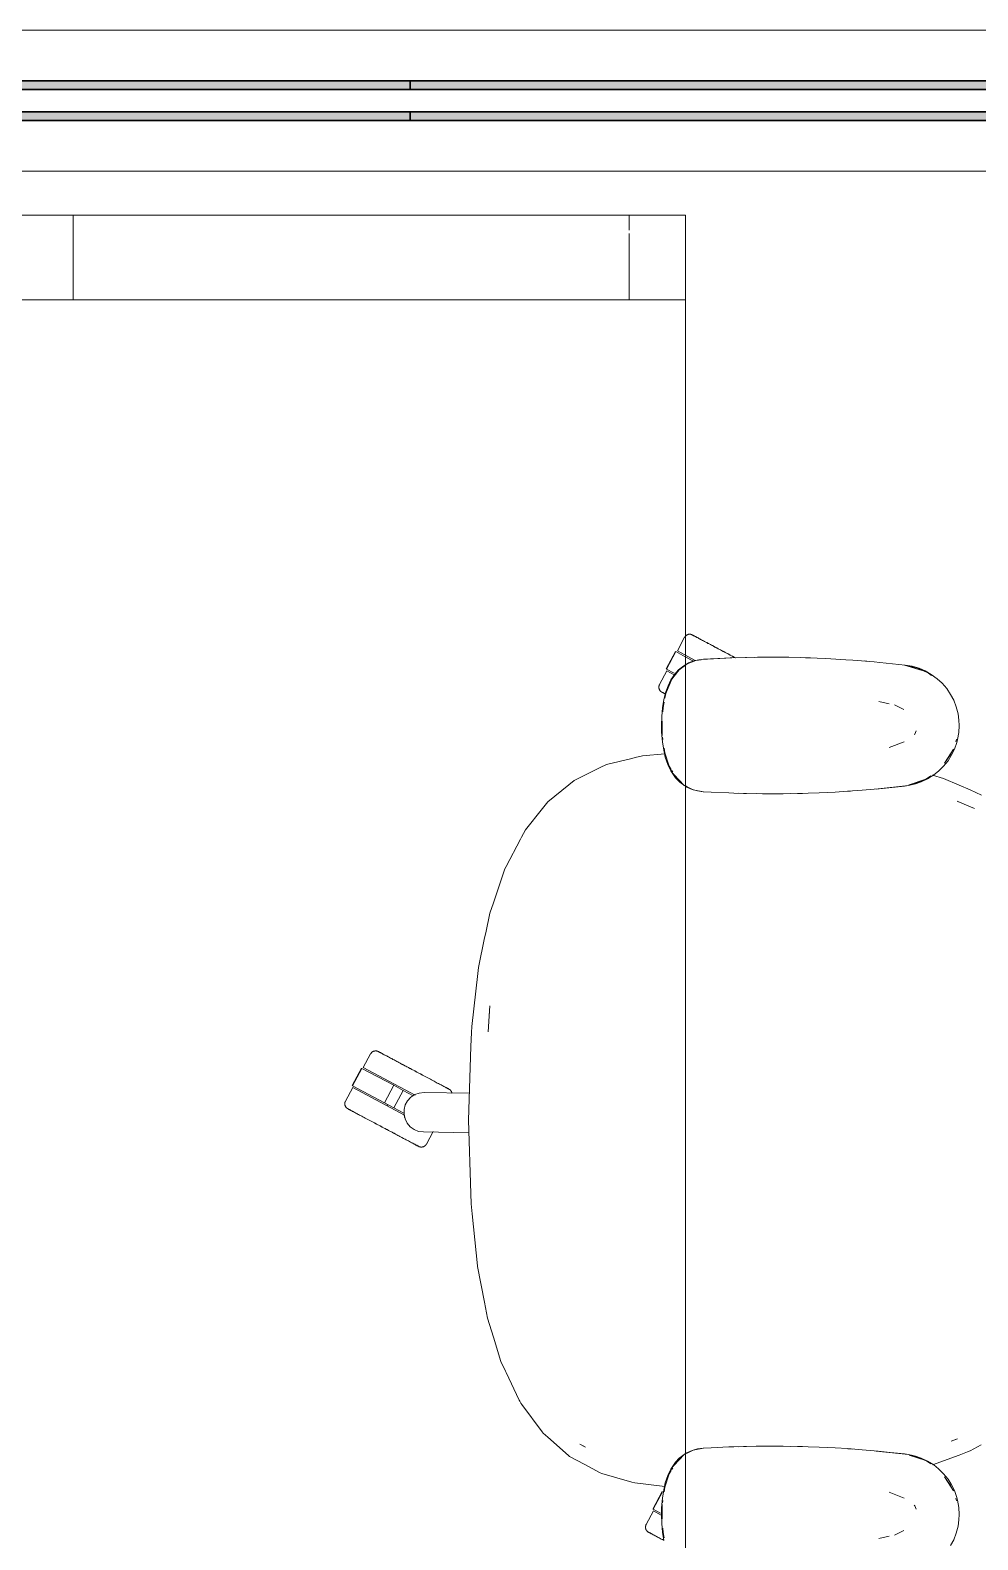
# Model space of a CAD drawing. Header units: millimetres. Extents: x 79795 to 317870, y -36033 to 97293.
# Drawn here: x 196081 to 196754, y 12536 to 13607 of the extents above; entities that cross this region are included whole.
import ezdxf

# ---------------------------------------------------------------- set-up
doc = ezdxf.new("R2010")
doc.units = ezdxf.units.MM
doc.header["$MEASUREMENT"] = 0
for name, color, linetype, lineweight in [('CSM-STL-XX-ZZ-M3-A-XXXX-00001_detached _19_04_21__rvt-1-Level 4$0$A-GLAZ-CURT', 7, 'CONTINUOUS', 9), ('CSM-STL-XX-ZZ-M3-A-XXXX-00001_detached _19_04_21__rvt-1-Level 4$0$A-GLAZ-CWMG', 7, 'CONTINUOUS', 9), ('G-IMPT', 8, 'CONTINUOUS', 9), ('I-FURN', 8, 'CONTINUOUS', 9)]:
    doc.layers.add(name, color=color, linetype=linetype, lineweight=lineweight)

msp = doc.modelspace()

# ---------------------------------------------------------------- hatches: boundary and pattern name
at = {"layer": 'CSM-STL-XX-ZZ-M3-A-XXXX-00001_detached _19_04_21__rvt-1-Level 4$0$A-GLAZ-CURT'}
h = msp.add_hatch(color=256, dxfattribs=at)
h.paths.add_polyline_path([(196350.8, 13543.3), (196350.8, 13549.3), (195500.8, 13549.3), (195500.8, 13543.3), (196313.7, 13543.3)], flags=0)
h.paths.add_polyline_path([(196350.8, 13565.3), (196350.8, 13571.3), (195500.8, 13571.3), (195500.8, 13565.3), (196313.7, 13565.3)], flags=0)
h = msp.add_hatch(color=256, dxfattribs=at)
h.paths.add_polyline_path([(196350.8, 13543.3), (197250.8, 13543.3), (197250.8, 13549.3), (196350.8, 13549.3)], flags=0)
h.paths.add_polyline_path([(197250.8, 13565.3), (197250.8, 13571.3), (196350.8, 13571.3), (196350.8, 13565.3), (196867.8, 13565.3)], flags=0)

# ---------------------------------------------------------------- linework, layer by layer
at = {"layer": 'CSM-STL-XX-ZZ-M3-A-XXXX-00001_detached _19_04_21__rvt-1-Level 4$0$A-GLAZ-CURT', "lineweight": 30}
for p, q in [((196350.8, 13571.3), (195500.8, 13571.3)), ((197250.8, 13571.3), (196350.8, 13571.3)), ((196350.8, 13571.3), (196350.8, 13565.3)), ((196350.8, 13565.3), (196350.8, 13571.3)), ((195500.8, 13565.3), (196350.8, 13565.3)), ((196350.8, 13565.3), (197250.8, 13565.3)), ((196350.8, 13549.3), (195500.8, 13549.3)), ((197250.8, 13549.3), (196350.8, 13549.3)), ((196350.8, 13549.3), (196350.8, 13543.3)), ((196350.8, 13543.3), (196350.8, 13549.3)), ((195500.8, 13543.3), (196350.8, 13543.3)), ((196350.8, 13543.3), (197250.8, 13543.3))]:
    msp.add_line(p, q, dxfattribs=at)
at = {"layer": 'CSM-STL-XX-ZZ-M3-A-XXXX-00001_detached _19_04_21__rvt-1-Level 4$0$A-GLAZ-CWMG'}
for p, q in [((196350.8, 13607.3), (195500.8, 13607.3)), ((197250.8, 13607.3), (196350.8, 13607.3)), ((196350.8, 13507.3), (195500.8, 13507.3)), ((197250.8, 13507.3), (196350.8, 13507.3))]:
    msp.add_line(p, q, dxfattribs=at)
at = {"layer": 'G-IMPT'}
for p, q in [((196553.5, 13159.9), (196547.3, 13157.5)), ((196548.3, 13158.2), (196552, 13159.6)), ((196553.3, 13160), (196552, 13159.6)), ((196553.3, 13160), (196555.7, 13160.4)), ((196553.5, 13159.9), (196557.3, 13160.5)), ((196557.4, 13160.7), (196555.7, 13160.4)), ((196577.9, 13161.7), (196557.4, 13160.7)), ((196579.1, 13161.7), (196557.4, 13160.7)), ((196557.4, 13160.7), (196559, 13160.8)), ((196579.1, 13161.7), (196559, 13160.8)), ((196599.3, 13162.2), (196577.9, 13161.7)), ((196589.5, 13162.1), (196577.9, 13161.7)), ((196577.9, 13161.7), (196579.1, 13161.7)), ((196599.3, 13162.2), (196579.1, 13161.7)), ((196589.5, 13162.1), (196608.7, 13162.3)), ((196619.5, 13162.2), (196589.5, 13162.1)), ((196599.3, 13162.2), (196589.5, 13162.1)), ((196597.3, 13162.2), (196595.4, 13162.1)), ((196599.3, 13162.2), (196597.3, 13162.2)), ((196619.5, 13162.2), (196599.3, 13162.2)), ((196619.5, 13162.2), (196608.7, 13162.3)), ((196619.5, 13162.2), (196627.9, 13162)), ((196639.7, 13161.6), (196627.9, 13162)), ((196632.9, 13161.9), (196631.4, 13161.9)), ((196634.8, 13161.8), (196632.9, 13161.9)), ((196639.7, 13161.6), (196645.7, 13161.4)), ((196659.9, 13160.5), (196645.7, 13161.4)), ((196664.9, 13160.2), (196659.9, 13160.5)), ((196664.9, 13160.2), (196680, 13159)), ((196673.1, 13159.6), (196674.8, 13159.4)), ((196680, 13159), (196684.1, 13158.6)), ((196535.8, 13146.1), (196538.5, 13150.1)), ((196541.7, 13153.4), (196536.5, 13146.6)), ((196538.5, 13150.1), (196541.2, 13153.2)), ((196544.9, 13156.2), (196541.2, 13153.2)), ((196546.1, 13156.6), (196541.7, 13153.4)), ((196546.1, 13156.9), (196544.9, 13156.2)), ((196548.3, 13158.2), (196546.1, 13156.9)), ((196547.3, 13157.5), (196546.1, 13156.6)), ((196684.1, 13158.6), (196702.1, 13156.7)), ((196701.5, 13156.7), (196714, 13152.9)), ((196701.5, 13156.7), (196704.9, 13155.8)), ((196702.1, 13156.7), (196707.1, 13155.8)), ((196710.5, 13154.7), (196702.1, 13156.6)), ((196714, 13152.9), (196704.9, 13155.8)), ((196712, 13154.4), (196707.1, 13155.8)), ((196710.5, 13154.7), (196718.6, 13150.9)), ((196716.2, 13152.6), (196712, 13154.4)), ((196716.2, 13152.6), (196720.6, 13150)), ((196720.7, 13149.3), (196718.6, 13150.9)), ((196724.7, 13147), (196720.6, 13150)), ((196532.3, 13137.7), (196530.8, 13132.2)), ((196532.3, 13136.6), (196534.6, 13142.2)), ((196532.3, 13137.7), (196533.9, 13142)), ((196535.8, 13146.1), (196533.9, 13142)), ((196536.5, 13146.6), (196534.6, 13142.2)), ((196724.7, 13147), (196728.2, 13143.9)), ((196731.5, 13140), (196728.2, 13143.9)), ((196734.3, 13135.9), (196731.5, 13140)), ((196529.8, 13126.3), (196530.8, 13132.2)), ((196531, 13130.3), (196530.3, 13126.6)), ((196532.3, 13136.6), (196531.6, 13133.1)), ((196683.3, 13130.8), (196690.8, 13129.2)), ((196701.2, 13125.1), (196694.4, 13128.4)), ((196734.3, 13135.9), (196736.5, 13131.7)), ((196736.5, 13131.7), (196738.3, 13127)), ((196739.6, 13122.1), (196738.3, 13127)), ((196529.1, 13113.8), (196529.3, 13120.1)), ((196529.8, 13126.3), (196529.3, 13120.1)), ((196529.7, 13116.9), (196529.5, 13113.8)), ((196530.3, 13126.6), (196530.1, 13123.4)), ((196739.6, 13122.1), (196740.2, 13117.6)), ((196740.4, 13113.8), (196740.2, 13117.6)), ((196529.2, 13109.3), (196529.1, 13113.8)), ((196529.2, 13109.3), (196529.8, 13101.9)), ((196529.7, 13106.6), (196529.5, 13113.8)), ((196529.9, 13105.5), (196530.1, 13103.8)), ((196708.8, 13107.7), (196708.5, 13107.3)), ((196709.8, 13109.9), (196708.8, 13107.7)), ((196740.1, 13108.7), (196739.2, 13103.8)), ((196740.4, 13113.8), (196740.1, 13108.7)), ((196530.9, 13095.2), (196529.8, 13101.9)), ((196531.8, 13091.3), (196530.9, 13095.2)), ((196531, 13097.6), (196531.4, 13094.3)), ((196690.8, 13098.1), (196701.3, 13102.2)), ((196736.3, 13097), (196730, 13087)), ((196736.3, 13097), (196734.2, 13093.3)), ((196737, 13096.9), (196734.7, 13092.4)), ((196737, 13096.9), (196738.7, 13101.7)), ((196737.9, 13102.1), (196738.5, 13104.1)), ((196739.2, 13103.8), (196738.7, 13101.7)), ((196485.7, 13083.9), (196474.2, 13078.2)), ((196485.7, 13083.9), (196490.1, 13086)), ((196490.1, 13086), (196508, 13090.4)), ((196508, 13090.4), (196510.4, 13091)), ((196515.7, 13092.3), (196510.4, 13091)), ((196531.6, 13093.7), (196515.7, 13092.3)), ((196531.4, 13094.3), (196534.5, 13085)), ((196531.8, 13091.3), (196533.6, 13086.2)), ((196533.6, 13086.2), (196535.8, 13081.5)), ((196534.5, 13085), (196535.9, 13082.5)), ((196729.3, 13084.8), (196725.7, 13081.3)), ((196729.3, 13084.8), (196732.5, 13088.8)), ((196734.2, 13093.3), (196730, 13087)), ((196734.7, 13092.4), (196732.5, 13088.8)), ((196463.4, 13071.7), (196467.1, 13074.7)), ((196467.1, 13074.7), (196474.2, 13078.2)), ((196535.8, 13081.5), (196536.6, 13080.2)), ((196536.2, 13082), (196537.1, 13080.6)), ((196539, 13076.7), (196536.6, 13080.2)), ((196537.5, 13079.8), (196539.4, 13076.7)), ((196538.2, 13078.7), (196545.1, 13071.3)), ((196538.2, 13078.7), (196539.5, 13077.3)), ((196541.9, 13073.7), (196539, 13076.7)), ((196539.4, 13076.7), (196545.1, 13071.3)), ((196539.6, 13077.1), (196542.7, 13073.6)), ((196541.9, 13073.7), (196543.2, 13072.5)), ((196545.1, 13071.3), (196542.7, 13073.6)), ((196716.7, 13075.6), (196704.9, 13071.7)), ((196714, 13074.7), (196704.9, 13071.7)), ((196707.5, 13071.9), (196715.7, 13075.1)), ((196713.5, 13073.8), (196709.3, 13072.3)), ((196718, 13075.9), (196713.5, 13073.8)), ((196716.7, 13075.6), (196714, 13074.7)), ((196716.7, 13075.6), (196720.3, 13078)), ((196718, 13075.9), (196722.4, 13078.7)), ((196729.2, 13076.2), (196721.4, 13078.5)), ((196725.7, 13081.3), (196722.4, 13078.7)), ((196729.2, 13076.2), (196740.3, 13071.4)), ((196463.4, 13071.7), (196448.5, 13059.5)), ((196546.1, 13070.6), (196543.2, 13072.5)), ((196547.4, 13070.2), (196546.1, 13070.9)), ((196546.5, 13070.3), (196550.8, 13068.3)), ((196547.4, 13070.2), (196551.6, 13068.1)), ((196554.7, 13067.3), (196550.8, 13068.3)), ((196551.6, 13068.1), (196559, 13066.8)), ((196558.7, 13066.8), (196554.7, 13067.3)), ((196564.4, 13066.5), (196558.7, 13066.8)), ((196564.4, 13066.5), (196577, 13065.9)), ((196580.5, 13065.8), (196577, 13065.9)), ((196596.2, 13065.4), (196580.5, 13065.8)), ((196583.9, 13065.7), (196587.2, 13065.5)), ((196589.5, 13065.5), (196587.2, 13065.5)), ((196596.2, 13065.4), (196600.7, 13065.3)), ((196600.7, 13065.3), (196615.4, 13065.3)), ((196620.9, 13065.4), (196615.4, 13065.3)), ((196620.9, 13065.4), (196633.2, 13065.7)), ((196627.7, 13065.5), (196625.6, 13065.5)), ((196629.3, 13065.6), (196627.7, 13065.5)), ((196641.1, 13066), (196633.2, 13065.7)), ((196641.1, 13066), (196652.4, 13066.5)), ((196661.2, 13067.1), (196652.4, 13066.5)), ((196661.2, 13067.1), (196671.5, 13067.8)), ((196663.3, 13067.2), (196661.4, 13067.1)), ((196663.3, 13067.2), (196664.7, 13067.4)), ((196682.9, 13068.8), (196671.5, 13067.8)), ((196704.4, 13071.2), (196681.4, 13068.7)), ((196681.4, 13068.7), (196701.5, 13070.8)), ((196704.4, 13071.2), (196682.9, 13068.8)), ((196704.4, 13071.2), (196701.5, 13070.8)), ((196704.4, 13071.2), (196709.3, 13072.3)), ((196704.4, 13071.4), (196707.5, 13071.9)), ((196740.3, 13071.4), (196748.2, 13068)), ((196748.2, 13068), (196756.3, 13064.4)), ((196432.5, 13039.7), (196444.7, 13054.9)), ((196448.5, 13059.5), (196444.7, 13054.9)), ((196739.1, 13060), (196739.4, 13059.8)), ((196751.2, 13054.9), (196739.4, 13059.8)), ((196429.1, 13033.2), (196418.8, 13013.7)), ((196429.1, 13033.2), (196429.8, 13034.6)), ((196432.5, 13039.7), (196429.8, 13034.6)), ((196409.8, 12988), (196417.9, 13012.1)), ((196418.8, 13013.7), (196417.9, 13012.1)), ((196409.8, 12988), (196407.2, 12980.5)), ((196404.4, 12966.7), (196407.2, 12980.5)), ((196403.6, 12963), (196404.4, 12966.7)), ((196403.6, 12963), (196399.3, 12942.1)), ((196394.6, 12900.2), (196398.8, 12937.7)), ((196399.3, 12942.1), (196398.8, 12937.7)), ((196406, 12896.4), (196407.3, 12914.7)), ((196407.3, 12914.7), (196406.7, 12907.7)), ((196406, 12896.4), (196406.7, 12907.7)), ((196393.8, 12885.9), (196394.2, 12895.9)), ((196394.6, 12900.2), (196394.2, 12895.9)), ((196393.8, 12885.9), (196392.1, 12833.7)), ((196392.1, 12833.7), (196393.7, 12781.6)), ((196393.7, 12781.6), (196394, 12774.3)), ((196394.7, 12767.2), (196394, 12774.3)), ((196398.5, 12730.3), (196394.7, 12767.2)), ((196398.5, 12730.3), (196398.6, 12729.8)), ((196403.5, 12704.4), (196398.6, 12729.8)), ((196403.5, 12704.4), (196404.2, 12700.7)), ((196405.6, 12693.1), (196404.2, 12700.7)), ((196409.8, 12679.5), (196405.6, 12693.1)), ((196415.2, 12662.3), (196409.8, 12679.5)), ((196415.2, 12662.3), (196418.3, 12655.5)), ((196418.8, 12654.6), (196418.3, 12655.5)), ((196428, 12634.9), (196418.8, 12654.6)), ((196428, 12634.9), (196428.5, 12634.2)), ((196429.4, 12632.7), (196428.5, 12634.2)), ((196429.9, 12631.9), (196429.4, 12632.7)), ((196429.9, 12631.9), (196444.4, 12612.4)), ((196444.4, 12612.4), (196445.2, 12611.4)), ((196448.4, 12608.6), (196445.2, 12611.4)), ((196448.4, 12608.6), (196463.2, 12595.5)), ((196471.2, 12603.6), (196475.1, 12601.6)), ((196471.2, 12603.6), (196473.5, 12602.4)), ((196473.5, 12602.4), (196475.1, 12601.6)), ((196564.4, 12601.1), (196577, 12601.7)), ((196580.5, 12601.8), (196577, 12601.7)), ((196596.2, 12602.2), (196580.5, 12601.8)), ((196583.9, 12601.8), (196587.2, 12602)), ((196589.5, 12602), (196587.2, 12602)), ((196596.2, 12602.2), (196600.7, 12602.2)), ((196600.7, 12602.2), (196615.4, 12602.2)), ((196620.9, 12602.1), (196615.4, 12602.2)), ((196620.9, 12602.1), (196633.2, 12601.8)), ((196627.7, 12602), (196625.6, 12602)), ((196629.3, 12601.9), (196627.7, 12602)), ((196641.1, 12601.6), (196633.2, 12601.8)), ((196739.1, 12607.5), (196734.6, 12605.9)), ((196734.6, 12605.9), (196738.5, 12607.3)), ((196739.1, 12607.5), (196738.5, 12607.3)), ((196756, 12603.2), (196748.1, 12599)), ((196463.2, 12595.5), (196463.9, 12594.9)), ((196474.3, 12589.4), (196463.9, 12594.9)), ((196537.5, 12587.7), (196539.4, 12590.9)), ((196538.2, 12588.8), (196545.1, 12596.2)), ((196541.9, 12593.9), (196539, 12590.8)), ((196539.4, 12590.9), (196545.1, 12596.2)), ((196539.6, 12590.4), (196542.7, 12594)), ((196541.9, 12593.9), (196543.2, 12595)), ((196545.1, 12596.2), (196542.7, 12594)), ((196546.1, 12597), (196543.2, 12595)), ((196547.4, 12597.3), (196546.1, 12596.7)), ((196546.5, 12597.2), (196550.8, 12599.2)), ((196547.4, 12597.3), (196551.6, 12599.4)), ((196554.7, 12600.3), (196550.8, 12599.2)), ((196551.6, 12599.4), (196559, 12600.8)), ((196558.7, 12600.8), (196554.7, 12600.3)), ((196564.4, 12601.1), (196558.7, 12600.8)), ((196641.1, 12601.6), (196652.4, 12601)), ((196661.2, 12600.5), (196652.4, 12601)), ((196661.2, 12600.5), (196671.5, 12599.7)), ((196663.3, 12600.3), (196661.4, 12600.4)), ((196663.3, 12600.3), (196664.7, 12600.2)), ((196682.9, 12598.7), (196671.5, 12599.7)), ((196704.4, 12596.4), (196681.4, 12598.8)), ((196681.4, 12598.8), (196701.5, 12596.7)), ((196704.4, 12596.4), (196682.9, 12598.7)), ((196704.4, 12596.4), (196701.5, 12596.7)), ((196704.4, 12596.4), (196709.3, 12595.2)), ((196704.4, 12596.2), (196707.5, 12595.6)), ((196716.7, 12592), (196704.9, 12595.8)), ((196714, 12592.9), (196704.9, 12595.8)), ((196707.5, 12595.6), (196715.7, 12592.4)), ((196713.5, 12593.8), (196709.3, 12595.2)), ((196718, 12591.6), (196713.5, 12593.8)), ((196716.7, 12592), (196714, 12592.9)), ((196716.7, 12592), (196720.3, 12589.6)), ((196718, 12591.6), (196722.4, 12588.9)), ((196721.5, 12589), (196740.4, 12595.9)), ((196740.4, 12595.9), (196746.4, 12598.1)), ((196748.1, 12599), (196746.4, 12598.1)), ((196485.5, 12583.4), (196474.3, 12589.4)), ((196486.7, 12582.8), (196485.5, 12583.4)), ((196508, 12576.7), (196486.7, 12582.8)), ((196531.4, 12573.2), (196534.5, 12582.6)), ((196531.8, 12576.3), (196533.6, 12581.4)), ((196533.6, 12581.4), (196535.8, 12586)), ((196534.5, 12582.6), (196535.9, 12585)), ((196535.8, 12586), (196536.6, 12587.4)), ((196536.2, 12585.5), (196537.1, 12586.9)), ((196539, 12590.8), (196536.6, 12587.4)), ((196538.2, 12588.8), (196539.5, 12590.3)), ((196725.7, 12586.2), (196722.4, 12588.9)), ((196729.3, 12582.7), (196725.7, 12586.2)), ((196729.3, 12582.7), (196732.5, 12578.7)), ((196736.3, 12570.6), (196730, 12580.5)), ((196734.2, 12574.2), (196730, 12580.5)), ((196508, 12576.7), (196510.3, 12576.1)), ((196531.5, 12573.7), (196510.3, 12576.1)), ((196530.9, 12572.4), (196529.8, 12565.6)), ((196531.8, 12576.3), (196530.9, 12572.4)), ((196531, 12569.9), (196531.4, 12573.2)), ((196690.8, 12569.5), (196701.3, 12565.3)), ((196734.7, 12575.2), (196732.5, 12578.7)), ((196736.3, 12570.6), (196734.2, 12574.2)), ((196737, 12570.7), (196734.7, 12575.2)), ((196737, 12570.7), (196738.7, 12565.9)), ((196529.2, 12558.3), (196529.8, 12565.6)), ((196529.7, 12560.9), (196529.5, 12553.8)), ((196529.9, 12562.1), (196530.1, 12563.7)), ((196708.8, 12559.8), (196708.5, 12560.3)), ((196709.8, 12557.6), (196708.8, 12559.8)), ((196737.9, 12565.4), (196738.5, 12563.4)), ((196739.2, 12563.8), (196738.7, 12565.9)), ((196740.1, 12558.8), (196739.2, 12563.8)), ((196740.4, 12553.8), (196740.1, 12558.8)), ((196529.2, 12558.3), (196529.1, 12553.8)), ((196529.1, 12553.8), (196529.3, 12547.4)), ((196529.7, 12550.7), (196529.5, 12553.8)), ((196739.6, 12545.4), (196740.2, 12549.9)), ((196740.4, 12553.8), (196740.2, 12549.9)), ((196529.8, 12541.3), (196529.3, 12547.4)), ((196529.8, 12541.3), (196530.8, 12535.3)), ((196530.3, 12540.9), (196530.1, 12544.1)), ((196531, 12537.2), (196530.3, 12540.9)), ((196683.3, 12536.8), (196690.8, 12538.4)), ((196701.2, 12542.4), (196694.4, 12539.1)), ((196736.5, 12535.8), (196738.3, 12540.5)), ((196739.6, 12545.4), (196738.3, 12540.5)), ((196734.3, 12531.7), (196736.5, 12535.8))]:
    msp.add_line(p, q, dxfattribs=at)
at = {"layer": 'I-FURN'}
for p, q in [((196506.1, 13476), (194986.1, 13476)), ((196546.1, 13476), (195746.1, 13476)), ((195746.1, 13476), (196546.1, 13476)), ((195981.1, 13476), (196111.5, 13476)), ((196111.5, 13476), (196546.1, 13476)), ((196111.5, 13416), (196111.5, 13476)), ((196111.5, 13416), (196111.5, 13476)), ((196546.1, 13476), (196506.1, 13476)), ((196506.1, 13465.4), (196506.1, 13476)), ((196506.1, 13465.4), (196506.1, 13476)), ((196546.1, 13416), (196546.1, 13476)), ((196546.1, 13416), (196546.1, 13476)), ((196546.1, 12076), (196546.1, 13476)), ((196546.1, 13476), (196546.1, 12076)), ((196506.1, 13416), (196506.1, 13463.1)), ((196506.1, 13416), (196506.1, 13463.1)), ((194986.1, 13416), (196506.1, 13416)), ((196111.5, 13416), (195981.1, 13416)), ((196546.1, 13416), (196111.5, 13416)), ((196506.1, 13416), (196546.1, 13416)), ((196545.5, 13176.4), (196540.4, 13166.7)), ((196545.5, 13176.4), (196545.6, 13176.5)), ((196545.6, 13176.5), (196545.7, 13176.7)), ((196545.7, 13176.7), (196545.8, 13176.8)), ((196545.8, 13176.8), (196545.9, 13176.9)), ((196545.9, 13176.9), (196546, 13177.1)), ((196546, 13177.1), (196546.1, 13177.2)), ((196546.1, 13177.2), (196546.2, 13177.3)), ((196546.2, 13177.3), (196546.3, 13177.4)), ((196546.3, 13177.4), (196546.4, 13177.5)), ((196546.4, 13177.5), (196546.5, 13177.6)), ((196546.5, 13177.6), (196546.7, 13177.7)), ((196546.7, 13177.7), (196546.8, 13177.8)), ((196546.8, 13177.8), (196546.9, 13177.9)), ((196546.9, 13177.9), (196547.1, 13178)), ((196547.1, 13178), (196547.2, 13178.1)), ((196547.2, 13178.1), (196547.4, 13178.2)), ((196547.4, 13178.2), (196547.5, 13178.2)), ((196547.5, 13178.2), (196547.7, 13178.3)), ((196547.7, 13178.3), (196547.8, 13178.3)), ((196547.8, 13178.3), (196548, 13178.4)), ((196548, 13178.4), (196548.1, 13178.4)), ((196548.1, 13178.4), (196548.3, 13178.5)), ((196548.3, 13178.5), (196548.4, 13178.5)), ((196548.4, 13178.5), (196548.6, 13178.5)), ((196548.6, 13178.5), (196548.8, 13178.5)), ((196548.8, 13178.5), (196548.9, 13178.5)), ((196548.9, 13178.5), (196549.1, 13178.5)), ((196549.1, 13178.5), (196549.2, 13178.5)), ((196549.2, 13178.5), (196549.4, 13178.5)), ((196549.4, 13178.5), (196549.6, 13178.5)), ((196549.6, 13178.5), (196549.7, 13178.5)), ((196549.7, 13178.5), (196549.9, 13178.5)), ((196549.9, 13178.5), (196550, 13178.4)), ((196550, 13178.4), (196550.2, 13178.4)), ((196550.2, 13178.4), (196550.3, 13178.3)), ((196550.3, 13178.3), (196550.5, 13178.3)), ((196550.5, 13178.3), (196550.6, 13178.2)), ((196550.6, 13178.2), (196550.8, 13178.2)), ((196550.8, 13178.2), (196550.9, 13178.1)), ((196550.9, 13178.1), (196551, 13178.1)), ((196551, 13178.1), (196551, 13178.1)), ((196551, 13178.1), (196551.1, 13178)), ((196551, 13178), (196551, 13178.1)), ((196551, 13178.1), (196551, 13178.1)), ((196551.1, 13178), (196551, 13178)), ((196551.1, 13178), (196551.2, 13178)), ((196551.2, 13177.9), (196551.1, 13178)), ((196551.2, 13178), (196551.3, 13177.9)), ((196551.4, 13177.8), (196551.2, 13177.9)), ((196551.3, 13177.9), (196551.5, 13177.8)), ((196551.6, 13177.7), (196551.4, 13177.8)), ((196551.5, 13177.8), (196551.7, 13177.7)), ((196551.8, 13177.6), (196551.6, 13177.7)), ((196551.7, 13177.7), (196552, 13177.5)), ((196552.1, 13177.5), (196551.8, 13177.6)), ((196552, 13177.5), (196552.3, 13177.4)), ((196552.4, 13177.3), (196552.1, 13177.5)), ((196552.3, 13177.4), (196552.6, 13177.2)), ((196552.8, 13177.1), (196552.4, 13177.3)), ((196552.6, 13177.2), (196553, 13177)), ((196553.2, 13176.9), (196552.8, 13177.1)), ((196553, 13177), (196553.4, 13176.8)), ((196553.6, 13176.7), (196553.2, 13176.9)), ((196553.4, 13176.8), (196553.8, 13176.6)), ((196554.1, 13176.4), (196553.6, 13176.7)), ((196553.8, 13176.6), (196554.3, 13176.3)), ((196554.6, 13176.2), (196554.1, 13176.4)), ((196554.3, 13176.3), (196554.8, 13176)), ((196555.1, 13175.9), (196554.6, 13176.2)), ((196554.8, 13176), (196555.4, 13175.7)), ((196555.7, 13175.6), (196555.1, 13175.9)), ((196555.4, 13175.7), (196556, 13175.4)), ((196556.3, 13175.2), (196555.7, 13175.6)), ((196556.9, 13174.9), (196556.3, 13175.2)), ((196557.6, 13174.6), (196556.9, 13174.9)), ((196558.3, 13174.2), (196557.6, 13174.6)), ((196559, 13173.8), (196558.3, 13174.2)), ((196559.7, 13173.4), (196559, 13173.8)), ((196560.5, 13173), (196559.7, 13173.4)), ((196561.3, 13172.6), (196560.5, 13173)), ((196562.1, 13172.1), (196561.3, 13172.6)), ((196561.7, 13172.4), (196562.5, 13171.9)), ((196563, 13171.7), (196562.1, 13172.1)), ((196562.5, 13171.9), (196563.4, 13171.5)), ((196563.9, 13171.2), (196563, 13171.7)), ((196563.4, 13171.5), (196564.3, 13171)), ((196564.7, 13170.7), (196563.9, 13171.2)), ((196564.3, 13171), (196565.2, 13170.5)), ((196565.7, 13170.3), (196564.7, 13170.7)), ((196565.2, 13170.5), (196566.1, 13170)), ((196566.6, 13169.8), (196565.7, 13170.3)), ((196566.1, 13170), (196567, 13169.5)), ((196567.5, 13169.3), (196566.6, 13169.8)), ((196567, 13169.5), (196568, 13169)), ((196539.1, 13166.3), (196532.5, 13153.9)), ((196532.7, 13153.8), (196539.3, 13166.2)), ((196539.3, 13166.2), (196545.9, 13162.6)), ((196545.7, 13163.9), (196540.4, 13166.7)), ((196553, 13160), (196545.7, 13163.9)), ((196545.9, 13162.6), (196551.8, 13159.5)), ((196568.5, 13168.8), (196567.5, 13169.3)), ((196568, 13169), (196568.9, 13168.5)), ((196569.4, 13168.3), (196568.5, 13168.8)), ((196568.9, 13168.5), (196569.9, 13168)), ((196570.4, 13167.7), (196569.4, 13168.3)), ((196569.9, 13168), (196570.9, 13167.5)), ((196571.4, 13167.2), (196570.4, 13167.7)), ((196570.9, 13167.5), (196571.8, 13167)), ((196572.4, 13166.7), (196571.4, 13167.2)), ((196571.8, 13167), (196572.8, 13166.4)), ((196573.4, 13166.2), (196572.4, 13166.7)), ((196572.8, 13166.4), (196573.8, 13165.9)), ((196574.4, 13165.6), (196573.4, 13166.2)), ((196573.8, 13165.9), (196574.8, 13165.4)), ((196575.4, 13165.1), (196574.4, 13165.6)), ((196574.8, 13165.4), (196575.8, 13164.8)), ((196576.4, 13164.6), (196575.4, 13165.1)), ((196575.8, 13164.8), (196576.9, 13164.3)), ((196577.4, 13164), (196576.4, 13164.6)), ((196576.9, 13164.3), (196577.9, 13163.8)), ((196578.4, 13163.5), (196577.4, 13164)), ((196577.9, 13163.8), (196578.9, 13163.2)), ((196579.4, 13163), (196578.4, 13163.5)), ((196578.9, 13163.2), (196579.9, 13162.7)), ((196580.4, 13162.4), (196579.4, 13163)), ((196579.9, 13162.7), (196580.8, 13162.2)), ((196581.4, 13161.9), (196580.4, 13162.4)), ((196580.8, 13162.2), (196581.8, 13161.7)), ((196532.9, 13152.6), (196527.7, 13142.9)), ((196538, 13151), (196532.7, 13153.8)), ((196538.1, 13149.8), (196532.9, 13152.6)), ((196527.2, 13141.2), (196527.3, 13141.3)), ((196527.2, 13141), (196527.2, 13141.2)), ((196527.2, 13140.8), (196527.2, 13141)), ((196527.3, 13140.7), (196527.2, 13140.8)), ((196527.3, 13141.8), (196527.4, 13142)), ((196527.3, 13141.6), (196527.3, 13141.8)), ((196527.3, 13141.5), (196527.3, 13141.6)), ((196527.3, 13141.3), (196527.3, 13141.5)), ((196527.3, 13140.5), (196527.3, 13140.7)), ((196527.3, 13140.4), (196527.3, 13140.5)), ((196527.3, 13140.2), (196527.3, 13140.4)), ((196527.4, 13140), (196527.3, 13140.2)), ((196527.4, 13142.3), (196527.5, 13142.4)), ((196527.4, 13142.1), (196527.4, 13142.3)), ((196527.4, 13142), (196527.4, 13142.1)), ((196527.4, 13139.9), (196527.4, 13140)), ((196527.5, 13139.7), (196527.4, 13139.9)), ((196527.5, 13142.4), (196527.6, 13142.6)), ((196527.5, 13139.6), (196527.5, 13139.7)), ((196527.6, 13139.4), (196527.5, 13139.6)), ((196527.6, 13142.7), (196527.7, 13142.9)), ((196527.6, 13142.6), (196527.6, 13142.7)), ((196527.6, 13139.3), (196527.6, 13139.4)), ((196527.7, 13139.1), (196527.6, 13139.3)), ((196527.7, 13142.9), (196527.7, 13142.9)), ((196527.8, 13139), (196527.7, 13139.1)), ((196527.9, 13138.9), (196527.8, 13139)), ((196528, 13138.7), (196527.9, 13138.9)), ((196528, 13138.6), (196528, 13138.7)), ((196528.1, 13138.5), (196528, 13138.6)), ((196528.3, 13138.3), (196528.1, 13138.5)), ((196528.4, 13138.2), (196528.3, 13138.3)), ((196528.5, 13138.1), (196528.4, 13138.2)), ((196528.6, 13138), (196528.5, 13138.1)), ((196528.7, 13137.9), (196528.6, 13138)), ((196528.8, 13137.8), (196528.7, 13137.9)), ((196529, 13137.7), (196528.8, 13137.8)), ((196529.1, 13137.6), (196529, 13137.7)), ((196529.2, 13137.5), (196529.1, 13137.6)), ((196529.4, 13137.5), (196529.2, 13137.5)), ((196529.4, 13137.4), (196529.4, 13137.5)), ((196529.4, 13137.5), (196529.4, 13137.5)), ((196529.4, 13137.5), (196529.4, 13137.4)), ((196529.5, 13137.4), (196529.4, 13137.4)), ((196529.4, 13137.4), (196529.5, 13137.4)), ((196529.6, 13137.3), (196529.5, 13137.4)), ((196529.5, 13137.4), (196529.6, 13137.4)), ((196529.6, 13137.4), (196529.7, 13137.3)), ((196529.8, 13137.2), (196529.6, 13137.3)), ((196529.7, 13137.3), (196529.9, 13137.2)), ((196530, 13137.1), (196529.8, 13137.2)), ((196529.9, 13137.2), (196530.1, 13137.1)), ((196530.2, 13137), (196530, 13137.1)), ((196530.1, 13137.1), (196530.4, 13136.9)), ((196530.5, 13136.9), (196530.2, 13137)), ((196530.4, 13136.9), (196530.7, 13136.8)), ((196530.8, 13136.7), (196530.5, 13136.9)), ((196530.7, 13136.8), (196531, 13136.6)), ((196531.2, 13136.5), (196530.8, 13136.7)), ((196531, 13136.6), (196531.4, 13136.4)), ((196531.6, 13136.3), (196531.2, 13136.5)), ((196531.4, 13136.4), (196531.8, 13136.2)), ((196532, 13136.1), (196531.6, 13136.3)), ((196322.7, 12880.7), (196317.5, 12871)), ((196322.7, 12880.7), (196322.8, 12880.8)), ((196322.8, 12880.9), (196322.9, 12881.1)), ((196322.8, 12880.8), (196322.8, 12880.9)), ((196322.9, 12881.1), (196323, 12881.2)), ((196323, 12881.2), (196323.1, 12881.3)), ((196323.1, 12881.3), (196323.2, 12881.5)), ((196323.2, 12881.5), (196323.3, 12881.6)), ((196323.3, 12881.6), (196323.4, 12881.7)), ((196323.4, 12881.7), (196323.6, 12881.8)), ((196323.6, 12881.8), (196323.7, 12881.9)), ((196323.7, 12881.9), (196323.8, 12882)), ((196323.8, 12882), (196323.9, 12882.1)), ((196323.9, 12882.1), (196324.1, 12882.2)), ((196324.1, 12882.2), (196324.2, 12882.3)), ((196324.2, 12882.3), (196324.4, 12882.3)), ((196324.4, 12882.3), (196324.5, 12882.4)), ((196324.5, 12882.4), (196324.7, 12882.5)), ((196324.7, 12882.5), (196324.8, 12882.5)), ((196324.8, 12882.5), (196325, 12882.6)), ((196325, 12882.6), (196325.1, 12882.6)), ((196325.1, 12882.6), (196325.3, 12882.7)), ((196325.3, 12882.7), (196325.4, 12882.7)), ((196325.4, 12882.7), (196325.6, 12882.7)), ((196325.6, 12882.7), (196325.7, 12882.8)), ((196325.7, 12882.8), (196325.9, 12882.8)), ((196325.9, 12882.8), (196326.1, 12882.8)), ((196326.1, 12882.8), (196326.2, 12882.8)), ((196326.2, 12882.8), (196326.4, 12882.8)), ((196326.4, 12882.8), (196326.5, 12882.8)), ((196326.5, 12882.8), (196326.7, 12882.8)), ((196326.7, 12882.8), (196326.9, 12882.8)), ((196326.9, 12882.8), (196327, 12882.7)), ((196327, 12882.7), (196327.2, 12882.7)), ((196327.2, 12882.7), (196327.3, 12882.6)), ((196327.3, 12882.6), (196327.5, 12882.6)), ((196327.5, 12882.6), (196327.6, 12882.5)), ((196327.6, 12882.5), (196327.8, 12882.5)), ((196327.8, 12882.5), (196327.9, 12882.4)), ((196327.9, 12882.4), (196328.1, 12882.4)), ((196328.1, 12882.4), (196328.1, 12882.3)), ((196328.1, 12882.3), (196328.1, 12882.3)), ((196328.1, 12882.3), (196328.2, 12882.3)), ((196328.2, 12882.3), (196328.1, 12882.3)), ((196328.1, 12882.3), (196328.1, 12882.3)), ((196328.2, 12882.3), (196328.3, 12882.2)), ((196328.3, 12882.3), (196328.2, 12882.3)), ((196328.4, 12882.2), (196328.3, 12882.3)), ((196328.3, 12882.2), (196328.4, 12882.2)), ((196328.4, 12882.2), (196328.6, 12882.1)), ((196328.5, 12882.1), (196328.4, 12882.2)), ((196328.7, 12882), (196328.5, 12882.1)), ((196328.6, 12882.1), (196328.8, 12881.9)), ((196329, 12881.9), (196328.7, 12882)), ((196328.8, 12881.9), (196329.1, 12881.8)), ((196329.3, 12881.7), (196329, 12881.9)), ((196329.1, 12881.8), (196329.4, 12881.7)), ((196329.6, 12881.6), (196329.3, 12881.7)), ((196329.4, 12881.7), (196329.7, 12881.5)), ((196329.9, 12881.4), (196329.6, 12881.6)), ((196329.7, 12881.5), (196330.1, 12881.3)), ((196330.3, 12881.2), (196329.9, 12881.4)), ((196330.1, 12881.3), (196330.5, 12881.1)), ((196330.8, 12880.9), (196330.3, 12881.2)), ((196330.5, 12881.1), (196331, 12880.8)), ((196331.2, 12880.7), (196330.8, 12880.9)), ((196331, 12880.8), (196331.4, 12880.6)), ((196331.7, 12880.4), (196331.2, 12880.7)), ((196331.4, 12880.6), (196332, 12880.3)), ((196332.3, 12880.1), (196331.7, 12880.4)), ((196332, 12880.3), (196332.5, 12880)), ((196316.2, 12870.5), (196309.7, 12858.2)), ((196309.8, 12858.1), (196316.4, 12870.4)), ((196316.4, 12870.4), (196339.1, 12858.4)), ((196354.3, 12851.4), (196317.5, 12871)), ((196332.8, 12879.8), (196332.3, 12880.1)), ((196332.5, 12880), (196333.1, 12879.7)), ((196333.4, 12879.5), (196332.8, 12879.8)), ((196334.1, 12879.2), (196333.4, 12879.5)), ((196334.7, 12878.8), (196334.1, 12879.2)), ((196335.4, 12878.5), (196334.7, 12878.8)), ((196336.1, 12878.1), (196335.4, 12878.5)), ((196336.9, 12877.7), (196336.1, 12878.1)), ((196337.7, 12877.3), (196336.9, 12877.7)), ((196338.5, 12876.8), (196337.7, 12877.3)), ((196339.3, 12876.4), (196338.5, 12876.8)), ((196338.8, 12876.6), (196339.7, 12876.2)), ((196340.1, 12875.9), (196339.3, 12876.4)), ((196339.7, 12876.2), (196340.5, 12875.7)), ((196341, 12875.5), (196340.1, 12875.9)), ((196340.5, 12875.7), (196341.4, 12875.3)), ((196341.9, 12875), (196341, 12875.5)), ((196341.4, 12875.3), (196342.3, 12874.8)), ((196342.8, 12874.5), (196341.9, 12875)), ((196342.3, 12874.8), (196343.2, 12874.3)), ((196343.7, 12874), (196342.8, 12874.5)), ((196343.2, 12874.3), (196344.2, 12873.8)), ((196344.7, 12873.5), (196343.7, 12874)), ((196344.2, 12873.8), (196345.1, 12873.3)), ((196345.6, 12873), (196344.7, 12873.5)), ((196345.1, 12873.3), (196346.1, 12872.8)), ((196346.6, 12872.5), (196345.6, 12873)), ((196346.1, 12872.8), (196347, 12872.3)), ((196347.6, 12872), (196346.6, 12872.5)), ((196347, 12872.3), (196348, 12871.8)), ((196348.5, 12871.5), (196347.6, 12872)), ((196348, 12871.8), (196349, 12871.2)), ((196349.5, 12871), (196348.5, 12871.5)), ((196349, 12871.2), (196350, 12870.7)), ((196350.5, 12870.4), (196349.5, 12871)), ((196350, 12870.7), (196351, 12870.2)), ((196351.5, 12869.9), (196350.5, 12870.4)), ((196351, 12870.2), (196352, 12869.6)), ((196352.5, 12869.4), (196351.5, 12869.9)), ((196352, 12869.6), (196353, 12869.1)), ((196353.5, 12868.8), (196352.5, 12869.4)), ((196353, 12869.1), (196354, 12868.6)), ((196354.5, 12868.3), (196353.5, 12868.8)), ((196354, 12868.6), (196355, 12868)), ((196355.5, 12867.8), (196354.5, 12868.3)), ((196355, 12868), (196356, 12867.5)), ((196356.5, 12867.2), (196355.5, 12867.8)), ((196356, 12867.5), (196357, 12867)), ((196357.5, 12866.7), (196356.5, 12867.2)), ((196357, 12867), (196358, 12866.5)), ((196358.5, 12866.2), (196357.5, 12866.7)), ((196358, 12866.5), (196359, 12865.9)), ((196359.5, 12865.6), (196358.5, 12866.2)), ((196359, 12865.9), (196359.9, 12865.4)), ((196360.5, 12865.1), (196359.5, 12865.6)), ((196359.9, 12865.4), (196360.9, 12864.9)), ((196361.4, 12864.6), (196360.5, 12865.1)), ((196360.9, 12864.9), (196361.9, 12864.4)), ((196362.4, 12864.1), (196361.4, 12864.6)), ((196361.9, 12864.4), (196362.8, 12863.9)), ((196363.3, 12863.6), (196362.4, 12864.1)), ((196362.8, 12863.9), (196363.7, 12863.4)), ((196364.2, 12863.1), (196363.3, 12863.6)), ((196363.7, 12863.4), (196364.6, 12862.9)), ((196365.1, 12862.7), (196364.2, 12863.1)), ((196366, 12862.2), (196365.1, 12862.7)), ((196366.8, 12861.7), (196366, 12862.2)), ((196367.7, 12861.3), (196366.8, 12861.7)), ((196368.5, 12860.9), (196367.7, 12861.3)), ((196369.3, 12860.4), (196368.5, 12860.9)), ((196370, 12860), (196369.3, 12860.4)), ((196370.8, 12859.7), (196370, 12860)), ((196371.5, 12859.3), (196370.8, 12859.7)), ((196372.2, 12858.9), (196371.5, 12859.3)), ((196372.8, 12858.6), (196372.2, 12858.9)), ((196310, 12856.9), (196304.9, 12847.2)), ((196332.5, 12846), (196309.8, 12858.1)), ((196346.7, 12837.3), (196310, 12856.9)), ((196332.5, 12846), (196339.1, 12858.4)), ((196339.1, 12858.4), (196345.7, 12854.8)), ((196339.2, 12842.5), (196345.7, 12854.8)), ((196345.7, 12854.8), (196352.9, 12851)), ((196348.9, 12847.4), (196351.2, 12849.9)), ((196351.2, 12849.9), (196354, 12851.8)), ((196354, 12851.8), (196357.2, 12852.9)), ((196357.2, 12852.9), (196360.6, 12853.3)), ((196360.6, 12853.3), (196392.7, 12852.7)), ((196373.4, 12858.2), (196372.8, 12858.6)), ((196374, 12857.9), (196373.4, 12858.2)), ((196373.7, 12858.1), (196374.3, 12857.8)), ((196374.6, 12857.6), (196374, 12857.9)), ((196374.3, 12857.8), (196374.8, 12857.5)), ((196375.1, 12857.4), (196374.6, 12857.6)), ((196374.8, 12857.5), (196375.3, 12857.2)), ((196375.6, 12857.1), (196375.1, 12857.4)), ((196375.3, 12857.2), (196375.8, 12857)), ((196376, 12856.9), (196375.6, 12857.1)), ((196375.8, 12857), (196376.2, 12856.8)), ((196376.4, 12856.7), (196376, 12856.9)), ((196376.2, 12856.8), (196376.6, 12856.6)), ((196376.8, 12856.5), (196376.4, 12856.7)), ((196376.6, 12856.6), (196376.9, 12856.4)), ((196377.1, 12856.3), (196376.8, 12856.5)), ((196376.9, 12856.4), (196377.3, 12856.2)), ((196377.4, 12856.1), (196377.1, 12856.3)), ((196377.3, 12856.2), (196377.5, 12856.1)), ((196377.7, 12856), (196377.4, 12856.1)), ((196377.5, 12856.1), (196377.8, 12855.9)), ((196377.9, 12855.9), (196377.7, 12856)), ((196377.8, 12855.9), (196378, 12855.8)), ((196378.1, 12855.8), (196377.9, 12855.9)), ((196378, 12855.8), (196378.1, 12855.7)), ((196378.2, 12855.7), (196378.1, 12855.8)), ((196378.1, 12855.7), (196378.3, 12855.7)), ((196378.3, 12855.6), (196378.2, 12855.7)), ((196378.3, 12855.7), (196378.4, 12855.6)), ((196378.4, 12855.6), (196378.3, 12855.6)), ((196378.4, 12855.6), (196378.5, 12855.5)), ((196378.4, 12855.6), (196378.4, 12855.6)), ((196378.4, 12855.6), (196378.4, 12855.6)), ((196378.4, 12855.6), (196378.4, 12855.6)), ((196378.5, 12855.5), (196378.7, 12855.4)), ((196378.7, 12855.4), (196378.8, 12855.3)), ((196378.8, 12855.3), (196378.9, 12855.3)), ((196378.9, 12855.3), (196379.1, 12855.2)), ((196379.1, 12855.2), (196379.2, 12855)), ((196379.2, 12855), (196379.3, 12854.9)), ((196379.3, 12854.9), (196379.4, 12854.8)), ((196379.4, 12854.8), (196379.5, 12854.7)), ((196379.5, 12854.7), (196379.6, 12854.6)), ((196379.6, 12854.6), (196379.7, 12854.5)), ((196379.7, 12854.5), (196379.8, 12854.3)), ((196379.8, 12854.3), (196379.9, 12854.2)), ((196379.9, 12854.2), (196380, 12854.1)), ((196380, 12854.1), (196380.1, 12853.9)), ((196380.1, 12853.9), (196380.1, 12853.8)), ((196380.1, 12853.8), (196380.2, 12853.6)), ((196380.2, 12853.6), (196380.3, 12853.5)), ((196380.3, 12853.5), (196380.3, 12853.3)), ((196380.3, 12853.3), (196380.4, 12853.2)), ((196380.4, 12853.2), (196380.4, 12853)), ((196380.4, 12853), (196380.5, 12852.8)), ((196304.4, 12845.9), (196304.5, 12846.1)), ((196304.4, 12845.7), (196304.4, 12845.9)), ((196304.4, 12845.6), (196304.4, 12845.7)), ((196304.4, 12845.4), (196304.4, 12845.6)), ((196304.4, 12845.3), (196304.4, 12845.4)), ((196304.4, 12845.1), (196304.4, 12845.3)), ((196304.4, 12844.9), (196304.4, 12845.1)), ((196304.4, 12844.8), (196304.4, 12844.9)), ((196304.4, 12844.6), (196304.4, 12844.8)), ((196304.5, 12844.5), (196304.4, 12844.6)), ((196304.5, 12846.4), (196304.6, 12846.5)), ((196304.5, 12846.2), (196304.5, 12846.4)), ((196304.5, 12846.1), (196304.5, 12846.2)), ((196304.5, 12844.3), (196304.5, 12844.5)), ((196304.5, 12844.2), (196304.5, 12844.3)), ((196304.6, 12844), (196304.5, 12844.2)), ((196304.6, 12846.7), (196304.7, 12846.8)), ((196304.6, 12846.5), (196304.6, 12846.7)), ((196304.7, 12843.8), (196304.6, 12844)), ((196304.7, 12846.8), (196304.8, 12847)), ((196304.7, 12843.7), (196304.7, 12843.8)), ((196304.8, 12843.5), (196304.7, 12843.7)), ((196304.8, 12847.1), (196304.9, 12847.2)), ((196304.8, 12847), (196304.8, 12847.1)), ((196304.8, 12843.4), (196304.8, 12843.5)), ((196304.9, 12843.3), (196304.8, 12843.4)), ((196305, 12843.1), (196304.9, 12843.3)), ((196305.1, 12843), (196305, 12843.1)), ((196305.2, 12842.9), (196305.1, 12843)), ((196305.3, 12842.7), (196305.2, 12842.9)), ((196305.4, 12842.6), (196305.3, 12842.7)), ((196305.5, 12842.5), (196305.4, 12842.6)), ((196305.6, 12842.4), (196305.5, 12842.5)), ((196305.7, 12842.3), (196305.6, 12842.4)), ((196305.9, 12842.2), (196305.7, 12842.3)), ((196306, 12842.1), (196305.9, 12842.2)), ((196306.1, 12842), (196306, 12842.1)), ((196306.3, 12841.9), (196306.1, 12842)), ((196306.4, 12841.8), (196306.3, 12841.9)), ((196306.5, 12841.7), (196306.4, 12841.8)), ((196306.6, 12841.7), (196306.5, 12841.7)), ((196306.5, 12841.7), (196306.5, 12841.7)), ((196306.5, 12841.7), (196306.5, 12841.7)), ((196306.5, 12841.7), (196306.6, 12841.7)), ((196306.7, 12841.6), (196306.6, 12841.7)), ((196306.6, 12841.7), (196306.7, 12841.6)), ((196306.8, 12841.6), (196306.7, 12841.6)), ((196306.7, 12841.6), (196306.8, 12841.5)), ((196306.9, 12841.5), (196306.8, 12841.6)), ((196306.8, 12841.5), (196307, 12841.4)), ((196307.1, 12841.4), (196306.9, 12841.5)), ((196307, 12841.4), (196307.2, 12841.3)), ((196307.4, 12841.3), (196307.1, 12841.4)), ((196307.2, 12841.3), (196307.5, 12841.2)), ((196307.7, 12841.1), (196307.4, 12841.3)), ((196307.5, 12841.2), (196307.8, 12841)), ((196308, 12840.9), (196307.7, 12841.1)), ((196307.8, 12841), (196308.1, 12840.9)), ((196308.3, 12840.8), (196308, 12840.9)), ((196308.1, 12840.9), (196308.5, 12840.7)), ((196308.7, 12840.5), (196308.3, 12840.8)), ((196308.5, 12840.7), (196308.9, 12840.4)), ((196309.2, 12840.3), (196308.7, 12840.5)), ((196308.9, 12840.4), (196309.4, 12840.2)), ((196309.6, 12840.1), (196309.2, 12840.3)), ((196309.4, 12840.2), (196309.9, 12839.9)), ((196310.1, 12839.8), (196309.6, 12840.1)), ((196309.9, 12839.9), (196310.4, 12839.7)), ((196310.7, 12839.5), (196310.1, 12839.8)), ((196310.4, 12839.7), (196310.9, 12839.4)), ((196311.2, 12839.2), (196310.7, 12839.5)), ((196310.9, 12839.4), (196311.5, 12839.1)), ((196311.5, 12839.1), (196312.1, 12838.7)), ((196312.1, 12838.7), (196312.8, 12838.4)), ((196312.8, 12838.4), (196313.4, 12838)), ((196313.4, 12838), (196314.2, 12837.7)), ((196314.2, 12837.7), (196314.9, 12837.3)), ((196339.2, 12842.5), (196332.5, 12846)), ((196334.8, 12844.8), (196334.4, 12844.2)), ((196346.3, 12838.7), (196339.2, 12842.5)), ((196346.4, 12837.8), (196346.5, 12841.2)), ((196347.1, 12834.5), (196346.4, 12837.8)), ((196346.5, 12841.2), (196347.3, 12844.5)), ((196347.3, 12844.5), (196348.9, 12847.4)), ((196314.9, 12837.3), (196315.6, 12836.9)), ((196315.6, 12836.9), (196316.4, 12836.4)), ((196316.4, 12836.4), (196317.2, 12836)), ((196317.2, 12836), (196318.1, 12835.6)), ((196318.1, 12835.6), (196318.9, 12835.1)), ((196318.9, 12835.1), (196319.8, 12834.6)), ((196319.8, 12834.6), (196320.7, 12834.2)), ((196321.2, 12833.9), (196320.3, 12834.4)), ((196320.7, 12834.2), (196321.6, 12833.7)), ((196322.1, 12833.4), (196321.2, 12833.9)), ((196321.6, 12833.7), (196322.6, 12833.2)), ((196323.1, 12832.9), (196322.1, 12833.4)), ((196322.6, 12833.2), (196323.5, 12832.7)), ((196324, 12832.4), (196323.1, 12832.9)), ((196323.5, 12832.7), (196324.5, 12832.2)), ((196325, 12831.9), (196324, 12832.4)), ((196324.5, 12832.2), (196325.4, 12831.7)), ((196326, 12831.4), (196325, 12831.9)), ((196325.4, 12831.7), (196326.4, 12831.1)), ((196326.9, 12830.9), (196326, 12831.4)), ((196326.4, 12831.1), (196327.4, 12830.6)), ((196327.9, 12830.3), (196326.9, 12830.9)), ((196327.4, 12830.6), (196328.4, 12830.1)), ((196328.9, 12829.8), (196327.9, 12830.3)), ((196328.4, 12830.1), (196329.4, 12829.6)), ((196329.9, 12829.3), (196328.9, 12829.8)), ((196329.4, 12829.6), (196330.4, 12829)), ((196330.9, 12828.7), (196329.9, 12829.3)), ((196330.4, 12829), (196331.4, 12828.5)), ((196331.9, 12828.2), (196330.9, 12828.7)), ((196331.4, 12828.5), (196332.4, 12828)), ((196332.9, 12827.7), (196331.9, 12828.2)), ((196332.4, 12828), (196333.4, 12827.4)), ((196333.9, 12827.1), (196332.9, 12827.7)), ((196333.4, 12827.4), (196334.4, 12826.9)), ((196334.9, 12826.6), (196333.9, 12827.1)), ((196334.4, 12826.9), (196335.4, 12826.4)), ((196335.9, 12826.1), (196334.9, 12826.6)), ((196348.7, 12831.5), (196347.1, 12834.5)), ((196350.8, 12829), (196348.7, 12831.5)), ((196353.6, 12827), (196350.8, 12829)), ((196356.7, 12825.7), (196353.6, 12827)), ((196335.4, 12826.4), (196336.4, 12825.8)), ((196336.9, 12825.6), (196335.9, 12826.1)), ((196336.4, 12825.8), (196337.4, 12825.3)), ((196337.9, 12825), (196336.9, 12825.6)), ((196337.4, 12825.3), (196338.4, 12824.8)), ((196338.9, 12824.5), (196337.9, 12825)), ((196338.4, 12824.8), (196339.3, 12824.3)), ((196339.8, 12824), (196338.9, 12824.5)), ((196339.3, 12824.3), (196340.3, 12823.8)), ((196340.8, 12823.5), (196339.8, 12824)), ((196340.3, 12823.8), (196341.2, 12823.3)), ((196341.7, 12823), (196340.8, 12823.5)), ((196341.2, 12823.3), (196342.1, 12822.8)), ((196342.6, 12822.5), (196341.7, 12823)), ((196342.1, 12822.8), (196343, 12822.3)), ((196343.5, 12822), (196342.6, 12822.5)), ((196343, 12822.3), (196343.9, 12821.8)), ((196344.4, 12821.6), (196343.5, 12822)), ((196343.9, 12821.8), (196344.8, 12821.4)), ((196345.2, 12821.1), (196344.4, 12821.6)), ((196344.8, 12821.4), (196345.6, 12820.9)), ((196346.1, 12820.7), (196345.2, 12821.1)), ((196345.6, 12820.9), (196346.5, 12820.5)), ((196346.5, 12820.5), (196347.3, 12820.1)), ((196347.3, 12820.1), (196348, 12819.6)), ((196348, 12819.6), (196348.8, 12819.2)), ((196348.8, 12819.2), (196349.5, 12818.9)), ((196349.5, 12818.9), (196350.2, 12818.5)), ((196350.2, 12818.5), (196350.9, 12818.1)), ((196350.9, 12818.1), (196351.5, 12817.8)), ((196351.5, 12817.8), (196352.1, 12817.5)), ((196352.4, 12817.3), (196351.8, 12817.6)), ((196352.1, 12817.5), (196352.7, 12817.2)), ((196353, 12817), (196352.4, 12817.3)), ((196352.7, 12817.2), (196353.2, 12816.9)), ((196353.5, 12816.8), (196353, 12817)), ((196353.2, 12816.9), (196353.7, 12816.6)), ((196354, 12816.5), (196353.5, 12816.8)), ((196353.7, 12816.6), (196354.2, 12816.4)), ((196354.4, 12816.3), (196354, 12816.5)), ((196354.2, 12816.4), (196354.6, 12816.2)), ((196354.8, 12816), (196354.4, 12816.3)), ((196354.6, 12816.2), (196355, 12815.9)), ((196355.2, 12815.8), (196354.8, 12816)), ((196355, 12815.9), (196355.4, 12815.8)), ((196360.1, 12825.3), (196356.7, 12825.7)), ((196392.4, 12824.7), (196360.1, 12825.3)), ((196361.8, 12816), (196361.7, 12815.9)), ((196361.9, 12816.1), (196361.8, 12816)), ((196362, 12816.2), (196361.9, 12816.1)), ((196362.1, 12816.4), (196362, 12816.2)), ((196362.2, 12816.5), (196362.1, 12816.4)), ((196362.3, 12816.7), (196362.2, 12816.5)), ((196362.3, 12816.7), (196367, 12825.5)), ((196355.5, 12815.7), (196355.2, 12815.8)), ((196355.4, 12815.8), (196355.7, 12815.6)), ((196355.8, 12815.5), (196355.5, 12815.7)), ((196355.7, 12815.6), (196355.9, 12815.4)), ((196356.1, 12815.4), (196355.8, 12815.5)), ((196355.9, 12815.4), (196356.2, 12815.3)), ((196356.3, 12815.3), (196356.1, 12815.4)), ((196356.2, 12815.3), (196356.4, 12815.2)), ((196356.5, 12815.2), (196356.3, 12815.3)), ((196356.4, 12815.2), (196356.6, 12815.1)), ((196356.6, 12815.1), (196356.5, 12815.2)), ((196356.7, 12815), (196356.6, 12815.1)), ((196356.6, 12815.1), (196356.7, 12815.1)), ((196356.7, 12815.1), (196356.8, 12815)), ((196356.8, 12815), (196356.7, 12815)), ((196357, 12814.9), (196356.8, 12815)), ((196356.8, 12815), (196356.8, 12815)), ((196356.8, 12815), (196356.8, 12815)), ((196356.8, 12815), (196356.8, 12815)), ((196356.8, 12815), (196356.8, 12815)), ((196357.1, 12814.8), (196357, 12814.9)), ((196357.3, 12814.8), (196357.1, 12814.8)), ((196357.4, 12814.7), (196357.3, 12814.8)), ((196357.6, 12814.7), (196357.4, 12814.7)), ((196357.7, 12814.6), (196357.6, 12814.7)), ((196357.9, 12814.6), (196357.7, 12814.6)), ((196358.1, 12814.6), (196357.9, 12814.6)), ((196358.2, 12814.5), (196358.1, 12814.6)), ((196358.4, 12814.5), (196358.2, 12814.5)), ((196358.5, 12814.5), (196358.4, 12814.5)), ((196358.7, 12814.5), (196358.5, 12814.5)), ((196358.9, 12814.5), (196358.7, 12814.5)), ((196359, 12814.5), (196358.9, 12814.5)), ((196359.2, 12814.5), (196359, 12814.5)), ((196359.3, 12814.6), (196359.2, 12814.5)), ((196359.5, 12814.6), (196359.3, 12814.6)), ((196359.7, 12814.6), (196359.5, 12814.6)), ((196359.8, 12814.7), (196359.7, 12814.6)), ((196360, 12814.7), (196359.8, 12814.7)), ((196360.1, 12814.8), (196360, 12814.7)), ((196360.3, 12814.8), (196360.1, 12814.8)), ((196360.4, 12814.9), (196360.3, 12814.8)), ((196360.6, 12815), (196360.4, 12814.9)), ((196360.7, 12815), (196360.6, 12815)), ((196360.8, 12815.1), (196360.7, 12815)), ((196361, 12815.2), (196360.8, 12815.1)), ((196361.1, 12815.3), (196361, 12815.2)), ((196361.2, 12815.4), (196361.1, 12815.3)), ((196361.4, 12815.5), (196361.2, 12815.4)), ((196361.5, 12815.6), (196361.4, 12815.5)), ((196361.6, 12815.7), (196361.5, 12815.6)), ((196361.7, 12815.9), (196361.6, 12815.7)), ((196529.6, 12570), (196523, 12557.6)), ((196523.2, 12557.5), (196529.8, 12569.9)), ((196529.8, 12569.9), (196529.9, 12569.8)), ((196523.4, 12556.3), (196518.2, 12546.6)), ((196528.5, 12554.7), (196523.2, 12557.5)), ((196529, 12553.3), (196523.4, 12556.3)), ((196517.7, 12544.7), (196517.8, 12544.9)), ((196517.8, 12544.6), (196517.7, 12544.7)), ((196517.8, 12545.5), (196517.9, 12545.7)), ((196517.8, 12545.4), (196517.8, 12545.5)), ((196517.8, 12545.2), (196517.8, 12545.4)), ((196517.8, 12545), (196517.8, 12545.2)), ((196517.8, 12544.9), (196517.8, 12545)), ((196517.8, 12544.4), (196517.8, 12544.6)), ((196517.8, 12544.2), (196517.8, 12544.4)), ((196517.8, 12544.1), (196517.8, 12544.2)), ((196517.8, 12543.9), (196517.8, 12544.1)), ((196517.9, 12543.8), (196517.8, 12543.9)), ((196517.9, 12545.8), (196518, 12546)), ((196517.9, 12545.7), (196517.9, 12545.8)), ((196517.9, 12543.6), (196517.9, 12543.8)), ((196518, 12543.5), (196517.9, 12543.6)), ((196518, 12546.1), (196518.1, 12546.3)), ((196518, 12546), (196518, 12546.1)), ((196518, 12543.3), (196518, 12543.5)), ((196518.1, 12543.2), (196518, 12543.3)), ((196518.1, 12546.4), (196518.2, 12546.6)), ((196518.1, 12546.3), (196518.1, 12546.4)), ((196518.1, 12543), (196518.1, 12543.2)), ((196518.2, 12542.9), (196518.1, 12543)), ((196518.2, 12546.6), (196518.2, 12546.6)), ((196518.3, 12542.7), (196518.2, 12542.9)), ((196518.4, 12542.6), (196518.3, 12542.7)), ((196518.5, 12542.4), (196518.4, 12542.6)), ((196518.6, 12542.3), (196518.5, 12542.4)), ((196518.7, 12542.2), (196518.6, 12542.3)), ((196518.8, 12542.1), (196518.7, 12542.2)), ((196518.9, 12541.9), (196518.8, 12542.1)), ((196519, 12541.8), (196518.9, 12541.9)), ((196519.1, 12541.7), (196519, 12541.8)), ((196519.2, 12541.6), (196519.1, 12541.7)), ((196519.3, 12541.5), (196519.2, 12541.6)), ((196519.5, 12541.4), (196519.3, 12541.5)), ((196519.6, 12541.3), (196519.5, 12541.4)), ((196519.7, 12541.2), (196519.6, 12541.3)), ((196519.9, 12541.2), (196519.7, 12541.2)), ((196519.9, 12541.1), (196519.9, 12541.2)), ((196519.9, 12541.2), (196519.9, 12541.2)), ((196519.9, 12541.2), (196519.9, 12541.2)), ((196519.9, 12541.2), (196520, 12541.1)), ((196520, 12541.1), (196519.9, 12541.1)), ((196520.1, 12541), (196520, 12541.1)), ((196520, 12541.1), (196520.1, 12541.1)), ((196520.1, 12541.1), (196520.2, 12541)), ((196520.3, 12541), (196520.1, 12541)), ((196520.2, 12541), (196520.4, 12540.9)), ((196520.5, 12540.8), (196520.3, 12541)), ((196520.4, 12540.9), (196520.6, 12540.8)), ((196520.7, 12540.7), (196520.5, 12540.8)), ((196520.6, 12540.8), (196520.9, 12540.6)), ((196521, 12540.6), (196520.7, 12540.7)), ((196520.9, 12540.6), (196521.2, 12540.5)), ((196521.3, 12540.4), (196521, 12540.6)), ((196521.2, 12540.5), (196521.5, 12540.3)), ((196521.7, 12540.2), (196521.3, 12540.4)), ((196521.5, 12540.3), (196521.9, 12540.1)), ((196522.1, 12540), (196521.7, 12540.2)), ((196521.9, 12540.1), (196522.3, 12539.9)), ((196522.5, 12539.8), (196522.1, 12540)), ((196522.3, 12539.9), (196522.7, 12539.7)), ((196523, 12539.5), (196522.5, 12539.8)), ((196522.7, 12539.7), (196523.2, 12539.4)), ((196523.5, 12539.3), (196523, 12539.5)), ((196523.2, 12539.4), (196523.7, 12539.1)), ((196524, 12539), (196523.5, 12539.3)), ((196523.7, 12539.1), (196524.3, 12538.8)), ((196524.6, 12538.7), (196524, 12539)), ((196524.3, 12538.8), (196524.9, 12538.5)), ((196524.9, 12538.5), (196525.5, 12538.2)), ((196525.5, 12538.2), (196526.1, 12537.9)), ((196526.1, 12537.9), (196526.8, 12537.5)), ((196526.8, 12537.5), (196527.5, 12537.1)), ((196527.5, 12537.1), (196528.2, 12536.7)), ((196528.2, 12536.7), (196529, 12536.3)), ((196529, 12536.3), (196529.8, 12535.9)), ((196529.8, 12535.9), (196530.6, 12535.5))]:
    msp.add_line(p, q, dxfattribs=at)
msp.add_arc((196360.1, 12839.3), 13.8, 192.3473, 197.336, dxfattribs=at)
msp.add_open_spline([(196346.8, 12835.6), (196346.7, 12836), (196346.6, 12836.5), (196346.6, 12836.9)], degree=3, dxfattribs=at)

doc.saveas('drawing.dxf')
